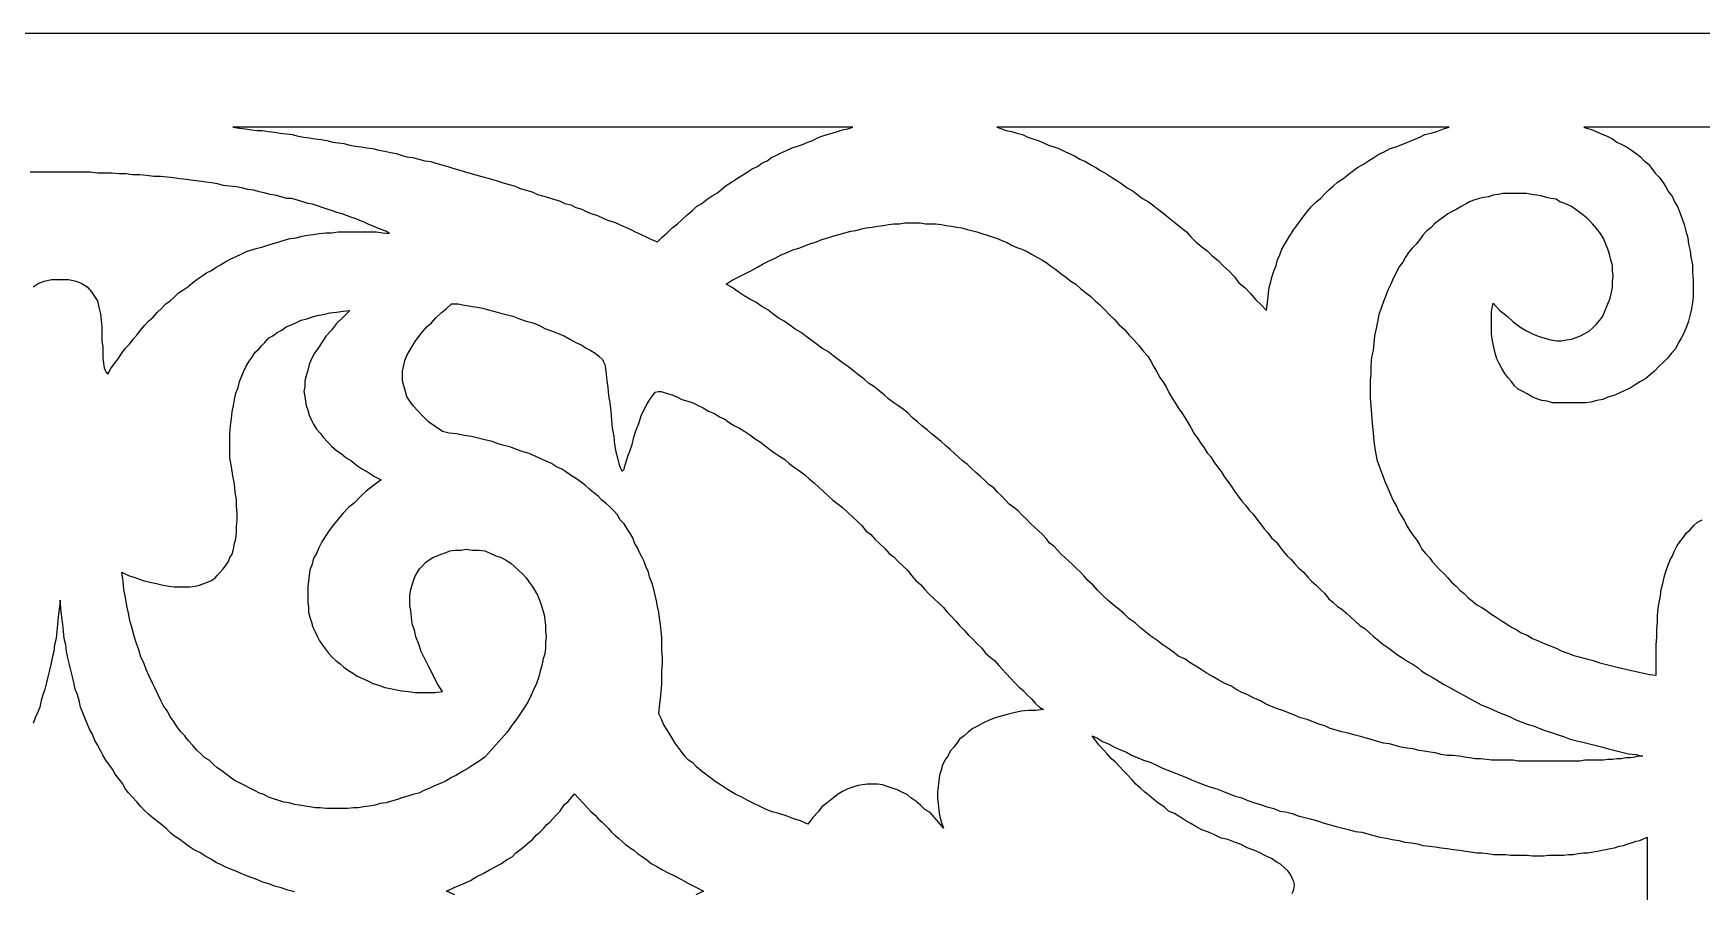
# Model space of a CAD drawing. Extents: x -287 to 294, y -50 to 45.
# Drawn here: x 2.1 to 94.5, y -2.4 to 45.1 of the extents above; entities that cross this region are included whole.
import ezdxf

# ---------------------------------------------------------------- set-up
doc = ezdxf.new("R2010")
doc.units = 0
doc.header["$MEASUREMENT"] = 0
doc.layers.add('LAYER_1', color=18, linetype='CONTINUOUS')

msp = doc.modelspace()

# ---------------------------------------------------------------- linework, layer by layer
at = {"layer": 'LAYER_1'}
for points in [[(293.621, 45.118), (-286.506, 45.118)], [(100.245, 39.92), (87.978, 39.92), (88.117, 39.876), (88.446, 39.785), (88.733, 39.65), (89.02, 39.514), (89.267, 39.423), (89.554, 39.287), (89.8, 39.106), (90.087, 38.971), (90.334, 38.835), (90.621, 38.654), (90.867, 38.473), (91.114, 38.292), (91.319, 38.065), (91.565, 37.884), (91.729, 37.658), (91.934, 37.386), (92.14, 37.16), (92.345, 36.888), (92.509, 36.617), (92.673, 36.345), (92.878, 36.074), (93.002, 35.802), (93.166, 35.53), (93.289, 35.213), (93.412, 34.851), (93.535, 34.534), (93.617, 34.172), (93.74, 33.81), (93.781, 33.448), (93.864, 33.086), (93.905, 32.724), (93.987, 32.316), (93.987, 31.909), (94.028, 31.456), (94.028, 31.004), (94.028, 30.551), (93.987, 30.234), (93.946, 29.872), (93.864, 29.555), (93.781, 29.193), (93.658, 28.876), (93.535, 28.559), (93.371, 28.242), (93.207, 27.971), (93.043, 27.654), (92.837, 27.428), (92.632, 27.156), (92.386, 26.93), (92.14, 26.703), (91.893, 26.432), (91.688, 26.251), (91.401, 26.024), (91.114, 25.843), (90.826, 25.662), (90.539, 25.481), (90.252, 25.345), (89.923, 25.21), (89.636, 25.074), (89.308, 24.983), (89.02, 24.847), (88.692, 24.802), (88.364, 24.712), (88.076, 24.666), (87.748, 24.666), (87.42, 24.666), (87.091, 24.666), (86.804, 24.666), (86.517, 24.666), (86.229, 24.666), (85.942, 24.757), (85.655, 24.802), (85.367, 24.893), (85.08, 25.028), (84.834, 25.164), (84.587, 25.3), (84.341, 25.436), (84.136, 25.617), (83.972, 25.843), (83.767, 26.07), (83.602, 26.296), (83.438, 26.568), (83.274, 26.839), (83.151, 27.111), (83.069, 27.428), (82.987, 27.744), (82.905, 28.107), (82.864, 28.469), (82.864, 28.876), (82.864, 29.284), (82.864, 29.736), (82.946, 30.189), (83.315, 29.781), (83.726, 29.465), (84.054, 29.148), (84.423, 28.876), (84.793, 28.65), (85.162, 28.469), (85.49, 28.333), (85.819, 28.242), (86.147, 28.152), (86.476, 28.107), (86.722, 28.107), (87.009, 28.152), (87.296, 28.197), (87.543, 28.288), (87.789, 28.378), (88.035, 28.514), (88.281, 28.65), (88.487, 28.831), (88.651, 29.012), (88.856, 29.238), (89.02, 29.465), (89.143, 29.736), (89.226, 29.963), (89.349, 30.234), (89.431, 30.46), (89.513, 30.777), (89.554, 31.049), (89.554, 31.366), (89.595, 31.683), (89.554, 32), (89.554, 32.271), (89.472, 32.588), (89.39, 32.905), (89.308, 33.176), (89.184, 33.448), (89.061, 33.765), (88.897, 34.037), (88.692, 34.308), (88.446, 34.58), (88.199, 34.851), (87.912, 35.078), (87.625, 35.304), (87.296, 35.53), (86.927, 35.711), (86.64, 35.802), (86.434, 35.938), (86.147, 35.983), (85.901, 36.028), (85.614, 36.119), (85.367, 36.164), (85.08, 36.209), (84.793, 36.255), (84.546, 36.255), (84.259, 36.255), (84.013, 36.255), (83.767, 36.255), (83.479, 36.255), (83.233, 36.209), (82.946, 36.164), (82.699, 36.074), (82.412, 36.028), (82.166, 35.983), (81.879, 35.892), (81.632, 35.802), (81.427, 35.666), (81.181, 35.53), (80.934, 35.395), (80.688, 35.259), (80.442, 35.123), (80.196, 34.942), (79.949, 34.761), (79.703, 34.58), (79.498, 34.353), (79.252, 34.172), (79.046, 33.946), (78.882, 33.72), (78.677, 33.448), (78.472, 33.222), (78.267, 32.995), (78.102, 32.724), (77.938, 32.452), (77.733, 32.181), (77.569, 31.864), (77.405, 31.547), (77.282, 31.23), (77.117, 30.913), (76.994, 30.551), (76.871, 30.279), (76.748, 29.917), (76.625, 29.555), (76.543, 29.148), (76.461, 28.786), (76.379, 28.378), (76.337, 27.971), (76.296, 27.563), (76.214, 27.201), (76.173, 26.749), (76.173, 26.296), (76.132, 25.889), (76.132, 25.391), (76.132, 24.938), (76.173, 24.531), (76.214, 24.033), (76.255, 23.535), (76.296, 23.037), (76.337, 22.539), (76.42, 22.041), (76.502, 21.543), (76.625, 21.226), (76.707, 20.954), (76.83, 20.638), (76.953, 20.321), (77.076, 20.049), (77.199, 19.732), (77.323, 19.461), (77.446, 19.189), (77.61, 18.917), (77.733, 18.646), (77.897, 18.374), (78.061, 18.103), (78.185, 17.831), (78.349, 17.56), (78.513, 17.333), (78.718, 17.062), (78.882, 16.79), (79.005, 16.564), (79.211, 16.337), (79.416, 16.111), (79.58, 15.885), (79.785, 15.658), (79.99, 15.432), (80.237, 15.206), (80.442, 14.979), (80.647, 14.753), (80.893, 14.527), (81.099, 14.3), (81.345, 14.119), (81.55, 13.893), (81.796, 13.712), (82.043, 13.486), (82.33, 13.35), (82.576, 13.169), (82.823, 12.988), (83.11, 12.807), (83.397, 12.625), (83.684, 12.444), (83.972, 12.263), (84.218, 12.128), (84.505, 11.946), (84.834, 11.811), (85.121, 11.63), (85.449, 11.494), (85.778, 11.358), (86.106, 11.222), (86.434, 11.086), (86.722, 10.951), (87.091, 10.815), (87.42, 10.679), (87.789, 10.588), (88.117, 10.498), (88.487, 10.407), (88.856, 10.272), (89.226, 10.181), (89.595, 10.091), (89.964, 10), (90.375, 9.909), (90.785, 9.819), (91.196, 9.728), (91.606, 9.638), (91.975, 9.593), (91.975, 10.045), (91.975, 10.453), (91.975, 10.86), (91.975, 11.267), (92.017, 11.72), (92.017, 12.128), (92.058, 12.535), (92.058, 12.897), (92.099, 13.304), (92.14, 13.621), (92.222, 13.983), (92.263, 14.346), (92.345, 14.662), (92.427, 15.025), (92.509, 15.341), (92.632, 15.658), (92.755, 15.975), (92.878, 16.202), (93.002, 16.473), (93.125, 16.745), (93.289, 16.971), (93.494, 17.243), (93.658, 17.469), (93.864, 17.65), (94.069, 17.876), (94.274, 18.057), (94.52, 18.193)], [(2.059, 31.094), (2.346, 31.275), (2.674, 31.411), (3.085, 31.502), (3.536, 31.502), (3.558, 31.502), (3.579, 31.502), (4.031, 31.502), (4.441, 31.411), (4.769, 31.275), (5.057, 31.094), (5.303, 30.823), (5.467, 30.551), (5.631, 30.325), (5.713, 29.963), (5.795, 29.6), (5.837, 29.238), (5.878, 28.876), (5.878, 28.469), (5.878, 28.107), (5.919, 27.744), (5.919, 27.473), (5.919, 27.156), (5.96, 26.839), (6.001, 26.613), (6.083, 26.386), (6.206, 26.251), (6.37, 26.568), (6.575, 26.839), (6.781, 27.111), (6.986, 27.428), (7.15, 27.654), (7.396, 27.926), (7.601, 28.197), (7.807, 28.423), (8.012, 28.695), (8.258, 28.967), (8.463, 29.193), (8.71, 29.419), (8.956, 29.691), (9.202, 29.917), (9.407, 30.144), (9.654, 30.325), (9.859, 30.506), (10.105, 30.732), (10.351, 30.913), (10.639, 31.094), (10.885, 31.321), (11.131, 31.502), (11.419, 31.683), (11.665, 31.864), (11.952, 32), (12.198, 32.181), (12.445, 32.316), (12.732, 32.497), (13.019, 32.633), (13.307, 32.769), (13.594, 32.905), (13.881, 33.041), (14.169, 33.131), (14.497, 33.222), (14.784, 33.312), (15.072, 33.403), (15.359, 33.493), (15.687, 33.584), (15.975, 33.674), (16.303, 33.765), (16.631, 33.81), (16.96, 33.901), (17.288, 33.946), (17.575, 33.991), (17.904, 34.037), (18.273, 34.082), (18.601, 34.082), (18.971, 34.127), (19.299, 34.127), (19.669, 34.127), (19.997, 34.127), (20.325, 34.127), (20.695, 34.127), (21.064, 34.127), (21.433, 34.082), (21.803, 34.037), (21.598, 34.172), (21.351, 34.263), (21.105, 34.353), (20.9, 34.444), (20.654, 34.534), (20.407, 34.67), (20.161, 34.761), (19.956, 34.851), (19.669, 34.942), (19.422, 35.032), (19.176, 35.123), (18.889, 35.213), (18.642, 35.304), (18.355, 35.395), (18.068, 35.485), (17.822, 35.576), (17.534, 35.666), (17.288, 35.711), (17.001, 35.802), (16.713, 35.892), (16.385, 35.983), (16.098, 35.983), (15.81, 36.074), (15.482, 36.164), (15.195, 36.209), (14.866, 36.3), (14.579, 36.345), (14.292, 36.436), (13.963, 36.481), (13.635, 36.571), (13.307, 36.617), (12.937, 36.662), (12.609, 36.707), (12.281, 36.798), (11.952, 36.843), (11.624, 36.888), (11.254, 36.934), (10.926, 36.979), (10.557, 37.024), (10.187, 37.069), (9.818, 37.115), (9.489, 37.16), (9.12, 37.205), (8.751, 37.205), (8.34, 37.25), (7.971, 37.296), (7.56, 37.296), (7.191, 37.341), (6.822, 37.341), (6.411, 37.386), (6.042, 37.386), (5.631, 37.386), (5.221, 37.431), (4.81, 37.431), (4.4, 37.431), (3.989, 37.431), (3.579, 37.431), (3.558, 37.431), (3.536, 37.431), (3.126, 37.431), (2.715, 37.431), (2.305, 37.431), (1.895, 37.431)], [(16.55, -2.398), (16.181, -2.307), (15.811, -2.171), (15.442, -2.081), (15.113, -1.945), (14.785, -1.854), (14.457, -1.719), (14.087, -1.583), (13.759, -1.447), (13.431, -1.311), (13.102, -1.175), (12.774, -1.04), (12.487, -0.904), (12.199, -0.768), (11.912, -0.587), (11.584, -0.406), (11.296, -0.225), (11.009, -0.089), (10.722, 0.092), (10.434, 0.318), (10.188, 0.499), (9.901, 0.68), (9.696, 0.861), (9.449, 1.088), (9.203, 1.314), (8.957, 1.495), (8.71, 1.676), (8.464, 1.903), (8.218, 2.129), (8.013, 2.355), (7.807, 2.582), (7.561, 2.853), (7.356, 3.08), (7.151, 3.351), (7.028, 3.577), (6.822, 3.849), (6.617, 4.121), (6.453, 4.392), (6.289, 4.619), (6.084, 4.89), (5.919, 5.162), (5.796, 5.433), (5.632, 5.75), (5.468, 6.022), (5.345, 6.339), (5.181, 6.61), (5.057, 6.927), (4.934, 7.244), (4.811, 7.516), (4.688, 7.833), (4.606, 8.195), (4.524, 8.512), (4.401, 8.828), (4.319, 9.191), (4.237, 9.507), (4.155, 9.87), (4.072, 10.186), (3.99, 10.549), (3.908, 10.911), (3.867, 11.273), (3.785, 11.635), (3.744, 12.042), (3.703, 12.404), (3.662, 12.812), (3.621, 13.129), (3.58, 13.536), (3.559, 13.74), (3.537, 13.536), (3.496, 13.129), (3.455, 12.812), (3.414, 12.404), (3.373, 12.042), (3.332, 11.635), (3.25, 11.273), (3.209, 10.911), (3.127, 10.549), (3.045, 10.186), (2.963, 9.87), (2.88, 9.507), (2.798, 9.191), (2.716, 8.828), (2.593, 8.512), (2.511, 8.195), (2.429, 7.833), (2.306, 7.516), (2.183, 7.244), (2.06, 6.927)], [(71.823, -2.494), (71.905, -2.267), (71.946, -2.041), (71.905, -1.815), (71.823, -1.633), (71.699, -1.407), (71.576, -1.226), (71.371, -1.045), (71.166, -0.864), (70.92, -0.728), (70.673, -0.547), (70.345, -0.411), (70.017, -0.23), (69.688, -0.094), (69.319, 0.041), (68.991, 0.222), (68.621, 0.358), (68.252, 0.494), (67.882, 0.585), (67.513, 0.766), (67.185, 0.901), (66.815, 1.037), (66.487, 1.218), (66.158, 1.399), (65.871, 1.58), (65.584, 1.761), (65.296, 1.943), (64.968, 2.078), (64.722, 2.305), (64.435, 2.486), (64.147, 2.712), (63.901, 2.938), (63.655, 3.119), (63.408, 3.346), (63.162, 3.572), (62.957, 3.798), (62.711, 4.07), (62.464, 4.296), (62.259, 4.523), (62.013, 4.794), (61.808, 4.975), (61.561, 5.247), (61.356, 5.473), (61.11, 5.745), (60.946, 5.971), (60.741, 6.243), (61.028, 6.107), (61.315, 5.926), (61.644, 5.79), (61.972, 5.609), (62.3, 5.473), (62.629, 5.338), (62.957, 5.156), (63.285, 5.021), (63.573, 4.885), (63.901, 4.794), (64.229, 4.659), (64.599, 4.477), (64.927, 4.342), (65.255, 4.206), (65.625, 4.07), (65.953, 3.934), (66.241, 3.798), (66.61, 3.663), (66.938, 3.527), (67.308, 3.391), (67.636, 3.301), (68.005, 3.165), (68.334, 3.029), (68.662, 2.893), (69.032, 2.803), (69.36, 2.667), (69.729, 2.531), (70.058, 2.44), (70.427, 2.305), (70.796, 2.214), (71.125, 2.078), (71.453, 2.033), (71.823, 1.943), (72.151, 1.807), (72.52, 1.716), (72.89, 1.626), (73.218, 1.535), (73.588, 1.399), (73.916, 1.309), (74.244, 1.218), (74.614, 1.128), (74.983, 1.037), (75.311, 0.947), (75.681, 0.901), (76.009, 0.811), (76.337, 0.72), (76.666, 0.63), (77.035, 0.585), (77.364, 0.494), (77.733, 0.449), (78.061, 0.358), (78.431, 0.313), (78.759, 0.268), (79.046, 0.177), (79.416, 0.132), (79.744, 0.087), (80.073, 0.041), (80.401, -0.004), (80.729, -0.049), (81.099, -0.094), (81.427, -0.14), (81.714, -0.185), (82.043, -0.23), (82.33, -0.23), (82.658, -0.276), (82.987, -0.321), (83.315, -0.321), (83.643, -0.321), (83.931, -0.366), (84.218, -0.366), (84.505, -0.366), (84.834, -0.366), (85.121, -0.411), (85.408, -0.411), (85.737, -0.411), (86.024, -0.366), (86.311, -0.366), (86.599, -0.366), (86.845, -0.366), (87.132, -0.321), (87.378, -0.321), (87.666, -0.276), (87.953, -0.23), (88.199, -0.23), (88.487, -0.185), (88.733, -0.14), (88.979, -0.094), (89.184, -0.049), (89.431, -0.004), (89.677, 0.041), (89.923, 0.132), (90.17, 0.177), (90.416, 0.268), (90.621, 0.313), (90.867, 0.403), (91.073, 0.449), (91.278, 0.539), (91.483, 0.63), (91.483, -2.041), (91.483, -4.712)], [(25.428, -2.568), (24.957, -2.356), (25.428, -2.144), (25.859, -1.975), (26.291, -1.763), (26.644, -1.551), (26.997, -1.381), (27.351, -1.169), (27.704, -1), (28.018, -0.83), (28.292, -0.618), (28.606, -0.449), (28.803, -0.237), (29.077, -0.025), (29.313, 0.145), (29.548, 0.357), (29.744, 0.526), (29.941, 0.738), (30.137, 0.908), (30.333, 1.12), (30.529, 1.332), (30.686, 1.459), (30.883, 1.671), (31.04, 1.84), (31.236, 2.052), (31.354, 2.222), (31.51, 2.434), (31.707, 2.603), (31.864, 2.815), (32.06, 3.027), (32.295, 2.773), (32.531, 2.519), (32.766, 2.264), (32.963, 2.052), (33.198, 1.84), (33.394, 1.628), (33.59, 1.459), (33.747, 1.289), (33.944, 1.12), (34.101, 0.908), (34.297, 0.738), (34.493, 0.569), (34.689, 0.399), (34.886, 0.23), (35.121, 0.06), (35.357, -0.11), (35.553, -0.279), (35.827, -0.449), (36.063, -0.618), (36.298, -0.83), (36.612, -1), (36.926, -1.169), (37.24, -1.339), (37.593, -1.508), (37.986, -1.72), (38.378, -1.932), (38.771, -2.144), (39.203, -2.356), (38.771, -2.568)]]:
    msp.add_lwpolyline(points, dxfattribs=at)
for points in [[(13.129, 39.92), (13.498, 39.876), (13.827, 39.831), (14.155, 39.785), (14.483, 39.74), (14.771, 39.74), (15.099, 39.695), (15.427, 39.65), (15.756, 39.604), (16.084, 39.559), (16.412, 39.514), (16.741, 39.423), (17.069, 39.378), (17.356, 39.333), (17.685, 39.287), (18.013, 39.242), (18.341, 39.197), (18.67, 39.106), (18.957, 39.061), (19.285, 39.016), (19.614, 38.925), (19.901, 38.88), (20.23, 38.835), (20.558, 38.789), (20.886, 38.744), (21.215, 38.654), (21.543, 38.608), (21.871, 38.518), (22.2, 38.473), (22.446, 38.382), (22.774, 38.292), (23.103, 38.246), (23.431, 38.156), (23.759, 38.065), (24.088, 38.02), (24.375, 37.929), (24.703, 37.839), (25.032, 37.748), (25.319, 37.658), (25.647, 37.567), (25.935, 37.477), (26.263, 37.386), (26.591, 37.296), (26.92, 37.205), (27.207, 37.115), (27.535, 37.024), (27.823, 36.934), (28.11, 36.843), (28.438, 36.752), (28.767, 36.662), (29.054, 36.526), (29.382, 36.436), (29.711, 36.345), (29.998, 36.209), (30.285, 36.119), (30.614, 36.028), (30.901, 35.938), (31.229, 35.847), (31.517, 35.711), (31.845, 35.621), (32.132, 35.485), (32.461, 35.395), (32.707, 35.259), (33.035, 35.123), (33.323, 35.032), (33.651, 34.897), (33.938, 34.761), (34.267, 34.67), (34.554, 34.534), (34.882, 34.399), (35.17, 34.263), (35.416, 34.127), (35.744, 33.991), (36.032, 33.855), (36.319, 33.72), (36.647, 33.584), (36.935, 33.855), (37.181, 34.082), (37.468, 34.353), (37.756, 34.58), (38.002, 34.806), (38.289, 35.078), (38.576, 35.304), (38.823, 35.53), (39.11, 35.711), (39.397, 35.938), (39.685, 36.119), (39.972, 36.3), (40.259, 36.526), (40.465, 36.707), (40.752, 36.888), (41.039, 37.069), (41.326, 37.25), (41.614, 37.431), (41.901, 37.613), (42.188, 37.748), (42.435, 37.929), (42.722, 38.065), (42.968, 38.246), (43.256, 38.382), (43.543, 38.518), (43.83, 38.654), (44.117, 38.789), (44.405, 38.88), (44.692, 38.971), (44.979, 39.106), (45.267, 39.197), (45.513, 39.333), (45.759, 39.423), (46.047, 39.514), (46.334, 39.604), (46.621, 39.695), (46.909, 39.785), (47.196, 39.831), (47.483, 39.92)], [(55.446, 39.92), (55.733, 39.831), (55.979, 39.74), (56.267, 39.695), (56.554, 39.604), (56.882, 39.514), (57.17, 39.378), (57.457, 39.287), (57.744, 39.197), (58.032, 39.061), (58.319, 38.925), (58.606, 38.835), (58.894, 38.744), (59.181, 38.608), (59.468, 38.473), (59.755, 38.337), (60.043, 38.156), (60.371, 38.02), (60.658, 37.839), (60.946, 37.703), (61.192, 37.522), (61.52, 37.341), (61.808, 37.16), (62.095, 36.979), (62.382, 36.798), (62.67, 36.571), (62.998, 36.39), (63.285, 36.164), (63.532, 35.983), (63.86, 35.802), (64.147, 35.576), (64.435, 35.349), (64.722, 35.123), (65.05, 34.851), (65.338, 34.625), (65.625, 34.399), (65.953, 34.127), (66.199, 33.855), (66.487, 33.584), (66.815, 33.312), (67.102, 33.086), (67.39, 32.814), (67.718, 32.543), (68.005, 32.226), (68.334, 31.954), (68.621, 31.637), (68.867, 31.321), (69.196, 31.049), (69.483, 30.732), (69.811, 30.37), (70.099, 30.098), (70.386, 29.781), (70.427, 30.098), (70.468, 30.37), (70.509, 30.732), (70.55, 31.049), (70.632, 31.366), (70.714, 31.683), (70.796, 31.954), (70.92, 32.271), (71.002, 32.588), (71.125, 32.86), (71.248, 33.176), (71.371, 33.403), (71.535, 33.674), (71.699, 33.946), (71.905, 34.263), (72.069, 34.489), (72.274, 34.761), (72.479, 35.032), (72.685, 35.304), (72.89, 35.53), (73.136, 35.802), (73.382, 35.983), (73.588, 36.209), (73.834, 36.436), (74.08, 36.662), (74.326, 36.888), (74.614, 37.069), (74.901, 37.296), (75.147, 37.477), (75.435, 37.703), (75.763, 37.884), (76.05, 38.065), (76.337, 38.246), (76.625, 38.427), (76.912, 38.563), (77.24, 38.744), (77.569, 38.835), (77.897, 38.971), (78.226, 39.106), (78.554, 39.242), (78.882, 39.378), (79.17, 39.514), (79.498, 39.604), (79.826, 39.695), (80.196, 39.831), (80.522, 39.92)], [(63.819, 27.247), (63.983, 26.975), (64.147, 26.658), (64.311, 26.386), (64.476, 26.07), (64.681, 25.798), (64.845, 25.526), (65.009, 25.21), (65.173, 24.938), (65.338, 24.666), (65.502, 24.395), (65.707, 24.123), (65.871, 23.852), (66.035, 23.58), (66.199, 23.308), (66.364, 22.991), (66.569, 22.72), (66.733, 22.448), (66.938, 22.177), (67.102, 21.905), (67.308, 21.679), (67.472, 21.407), (67.677, 21.136), (67.882, 20.864), (68.046, 20.592), (68.252, 20.321), (68.457, 20.049), (68.621, 19.778), (68.826, 19.506), (69.032, 19.234), (69.237, 19.008), (69.442, 18.736), (69.647, 18.51), (69.852, 18.238), (70.058, 17.967), (70.263, 17.695), (70.468, 17.469), (70.673, 17.197), (70.92, 16.971), (71.125, 16.699), (71.289, 16.473), (71.535, 16.202), (71.74, 16.02), (71.987, 15.749), (72.192, 15.523), (72.438, 15.296), (72.685, 15.025), (72.89, 14.798), (73.136, 14.572), (73.382, 14.346), (73.629, 14.119), (73.834, 13.848), (74.08, 13.621), (74.326, 13.395), (74.573, 13.259), (74.819, 13.033), (75.065, 12.807), (75.311, 12.58), (75.558, 12.354), (75.845, 12.173), (76.091, 11.946), (76.337, 11.72), (76.584, 11.539), (76.83, 11.313), (77.117, 11.132), (77.405, 10.905), (77.651, 10.724), (77.938, 10.543), (78.226, 10.362), (78.513, 10.181), (78.8, 10), (79.005, 9.819), (79.293, 9.638), (79.621, 9.457), (79.908, 9.276), (80.196, 9.095), (80.483, 8.959), (80.77, 8.778), (81.099, 8.597), (81.386, 8.461), (81.673, 8.28), (81.961, 8.144), (82.289, 7.963), (82.617, 7.827), (82.905, 7.691), (83.233, 7.556), (83.561, 7.42), (83.89, 7.284), (84.177, 7.148), (84.505, 7.012), (84.834, 6.877), (85.162, 6.786), (85.531, 6.65), (85.86, 6.514), (86.188, 6.424), (86.558, 6.288), (86.845, 6.198), (87.214, 6.062), (87.584, 5.971), (87.912, 5.881), (88.281, 5.79), (88.651, 5.7), (89.02, 5.609), (89.349, 5.519), (89.718, 5.428), (90.087, 5.338), (90.457, 5.247), (90.867, 5.202), (91.237, 5.111), (90.99, 5.111), (90.785, 5.066), (90.539, 5.021), (90.293, 5.021), (90.046, 4.975), (89.8, 4.975), (89.554, 4.93), (89.308, 4.93), (89.061, 4.885), (88.815, 4.885), (88.569, 4.885), (88.281, 4.885), (88.035, 4.885), (87.748, 4.84), (87.461, 4.84), (87.214, 4.84), (86.927, 4.84), (86.64, 4.84), (86.393, 4.84), (86.106, 4.84), (85.819, 4.84), (85.531, 4.84), (85.244, 4.84), (84.957, 4.84), (84.67, 4.84), (84.341, 4.84), (84.054, 4.885), (83.808, 4.885), (83.479, 4.885), (83.192, 4.885), (82.864, 4.885), (82.576, 4.93), (82.248, 4.975), (81.961, 4.975), (81.632, 5.021), (81.345, 5.066), (81.058, 5.111), (80.729, 5.156), (80.401, 5.156), (80.073, 5.202), (79.744, 5.292), (79.457, 5.338), (79.129, 5.383), (78.841, 5.428), (78.513, 5.519), (78.185, 5.564), (77.856, 5.609), (77.528, 5.7), (77.199, 5.79), (76.871, 5.835), (76.543, 5.926), (76.255, 6.017), (75.927, 6.107), (75.599, 6.198), (75.229, 6.288), (74.901, 6.379), (74.573, 6.469), (74.244, 6.56), (73.916, 6.65), (73.629, 6.786), (73.3, 6.877), (72.972, 7.012), (72.643, 7.148), (72.274, 7.239), (71.946, 7.375), (71.617, 7.51), (71.289, 7.646), (71.002, 7.737), (70.673, 7.872), (70.345, 8.008), (70.017, 8.189), (69.688, 8.325), (69.36, 8.506), (69.032, 8.642), (68.703, 8.823), (68.416, 9.004), (68.088, 9.14), (67.759, 9.321), (67.431, 9.502), (67.102, 9.683), (66.774, 9.909), (66.487, 10.091), (66.158, 10.272), (65.871, 10.498), (65.543, 10.634), (65.255, 10.86), (64.927, 11.086), (64.599, 11.313), (64.311, 11.539), (63.983, 11.765), (63.696, 11.992), (63.408, 12.218), (63.121, 12.49), (62.793, 12.716), (62.505, 12.988), (62.218, 13.259), (61.89, 13.486), (61.602, 13.757), (61.315, 14.029), (61.028, 14.3), (60.782, 14.572), (60.494, 14.844), (60.289, 15.07), (60.084, 15.296), (59.879, 15.477), (59.673, 15.704), (59.427, 15.93), (59.222, 16.111), (59.017, 16.292), (58.811, 16.518), (58.606, 16.745), (58.36, 16.926), (58.196, 17.152), (57.991, 17.378), (57.744, 17.605), (57.539, 17.786), (57.293, 18.012), (57.088, 18.238), (56.841, 18.465), (56.636, 18.691), (56.39, 18.872), (56.144, 19.053), (55.938, 19.28), (55.733, 19.506), (55.487, 19.732), (55.282, 19.959), (55.035, 20.14), (54.789, 20.366), (54.543, 20.592), (54.297, 20.819), (54.05, 21.045), (53.804, 21.271), (53.558, 21.452), (53.311, 21.679), (53.106, 21.86), (52.86, 22.086), (52.614, 22.312), (52.367, 22.539), (52.08, 22.765), (51.834, 22.946), (51.588, 23.173), (51.3, 23.399), (51.054, 23.625), (50.767, 23.852), (50.561, 24.078), (50.274, 24.304), (50.028, 24.485), (49.741, 24.666), (49.453, 24.893), (49.207, 25.119), (48.92, 25.345), (48.632, 25.572), (48.345, 25.753), (48.099, 25.979), (47.811, 26.205), (47.524, 26.432), (47.237, 26.658), (46.95, 26.839), (46.662, 27.065), (46.375, 27.292), (46.088, 27.518), (45.759, 27.699), (45.513, 27.88), (45.226, 28.107), (44.897, 28.333), (44.61, 28.559), (44.282, 28.74), (43.994, 28.967), (43.666, 29.193), (43.338, 29.374), (43.05, 29.6), (42.763, 29.827), (42.435, 30.008), (42.106, 30.234), (41.778, 30.415), (41.45, 30.596), (41.121, 30.823), (40.793, 31.049), (40.465, 31.23), (40.793, 31.456), (41.162, 31.637), (41.491, 31.818), (41.86, 32), (42.188, 32.181), (42.517, 32.362), (42.886, 32.543), (43.173, 32.679), (43.502, 32.86), (43.83, 32.995), (44.159, 33.131), (44.487, 33.222), (44.815, 33.358), (45.144, 33.493), (45.472, 33.584), (45.759, 33.72), (46.088, 33.81), (46.375, 33.901), (46.703, 33.991), (47.032, 34.082), (47.36, 34.172), (47.647, 34.218), (47.976, 34.308), (48.222, 34.353), (48.55, 34.399), (48.838, 34.444), (49.166, 34.489), (49.453, 34.534), (49.741, 34.58), (50.069, 34.58), (50.356, 34.625), (50.644, 34.625), (50.931, 34.625), (51.218, 34.625), (51.506, 34.58), (51.793, 34.58), (52.08, 34.58), (52.367, 34.534), (52.655, 34.489), (52.942, 34.444), (53.229, 34.399), (53.517, 34.353), (53.804, 34.263), (54.05, 34.218), (54.338, 34.127), (54.625, 34.037), (54.912, 33.946), (55.2, 33.855), (55.487, 33.765), (55.774, 33.629), (56.02, 33.539), (56.267, 33.403), (56.554, 33.267), (56.841, 33.176), (57.129, 33.041), (57.375, 32.905), (57.662, 32.724), (57.95, 32.588), (58.237, 32.407), (58.442, 32.226), (58.729, 32.045), (59.017, 31.818), (59.263, 31.637), (59.55, 31.411), (59.838, 31.23), (60.084, 31.004), (60.371, 30.777), (60.658, 30.551), (60.905, 30.325), (61.151, 30.098), (61.438, 29.827), (61.685, 29.555), (61.972, 29.284), (62.218, 29.012), (62.505, 28.74), (62.793, 28.423), (63.039, 28.152), (63.326, 27.835), (63.573, 27.518)], [(21.338, 20.411), (20.927, 20.094), (20.517, 19.778), (20.188, 19.461), (19.86, 19.144), (19.532, 18.872), (19.244, 18.555), (18.957, 18.238), (18.711, 17.922), (18.465, 17.605), (18.259, 17.288), (18.054, 16.971), (17.89, 16.654), (17.767, 16.337), (17.603, 16.066), (17.521, 15.749), (17.397, 15.432), (17.356, 15.115), (17.315, 14.798), (17.274, 14.527), (17.274, 14.21), (17.274, 13.893), (17.274, 13.621), (17.315, 13.35), (17.315, 13.078), (17.397, 12.807), (17.48, 12.535), (17.562, 12.263), (17.685, 11.992), (17.808, 11.765), (17.931, 11.494), (18.095, 11.267), (18.259, 11.041), (18.424, 10.815), (18.629, 10.588), (18.834, 10.407), (19.08, 10.226), (19.285, 10.045), (19.532, 9.864), (19.819, 9.683), (20.024, 9.547), (20.312, 9.412), (20.599, 9.276), (20.886, 9.14), (21.215, 9.049), (21.543, 8.914), (21.871, 8.868), (22.2, 8.778), (22.487, 8.733), (22.856, 8.687), (23.226, 8.642), (23.595, 8.642), (23.965, 8.642), (24.334, 8.642), (24.744, 8.687), (24.457, 9.14), (24.211, 9.638), (23.965, 10.091), (23.759, 10.498), (23.554, 10.905), (23.431, 11.313), (23.267, 11.72), (23.185, 12.082), (23.062, 12.444), (23.021, 12.807), (22.98, 13.169), (22.938, 13.44), (22.938, 13.757), (22.938, 14.029), (22.98, 14.346), (23.062, 14.572), (23.144, 14.844), (23.226, 15.07), (23.349, 15.296), (23.472, 15.477), (23.636, 15.658), (23.8, 15.839), (24.006, 15.975), (24.211, 16.111), (24.457, 16.202), (24.662, 16.292), (24.95, 16.383), (25.155, 16.473), (25.442, 16.518), (25.771, 16.518), (26.058, 16.564), (26.386, 16.518), (26.756, 16.518), (27.084, 16.473), (27.412, 16.337), (27.7, 16.202), (27.987, 16.111), (28.233, 15.975), (28.521, 15.794), (28.726, 15.613), (28.972, 15.387), (29.177, 15.206), (29.382, 14.979), (29.547, 14.753), (29.711, 14.527), (29.875, 14.255), (29.998, 14.029), (30.121, 13.757), (30.203, 13.486), (30.285, 13.259), (30.368, 12.942), (30.409, 12.671), (30.45, 12.354), (30.45, 12.037), (30.491, 11.72), (30.45, 11.403), (30.45, 11.086), (30.409, 10.77), (30.326, 10.498), (30.244, 10.136), (30.162, 9.819), (30.08, 9.502), (29.957, 9.14), (29.793, 8.778), (29.629, 8.461), (29.465, 8.099), (29.259, 7.782), (29.054, 7.465), (28.808, 7.103), (28.562, 6.786), (28.315, 6.424), (28.028, 6.107), (27.7, 5.745), (27.412, 5.428), (27.084, 5.066), (26.715, 4.794), (26.427, 4.613), (26.14, 4.432), (25.812, 4.251), (25.524, 4.07), (25.237, 3.934), (24.95, 3.753), (24.662, 3.617), (24.334, 3.482), (24.047, 3.346), (23.718, 3.21), (23.431, 3.074), (23.103, 2.984), (22.815, 2.893), (22.487, 2.803), (22.241, 2.712), (21.912, 2.622), (21.625, 2.531), (21.297, 2.486), (21.009, 2.395), (20.681, 2.35), (20.394, 2.305), (20.065, 2.259), (19.819, 2.259), (19.491, 2.214), (19.203, 2.214), (18.875, 2.214), (18.588, 2.214), (18.3, 2.214), (17.972, 2.259), (17.685, 2.259), (17.397, 2.305), (17.151, 2.35), (16.823, 2.395), (16.535, 2.44), (16.248, 2.531), (15.961, 2.576), (15.674, 2.667), (15.386, 2.757), (15.099, 2.848), (14.853, 2.984), (14.606, 3.074), (14.319, 3.21), (14.073, 3.346), (13.786, 3.482), (13.539, 3.617), (13.252, 3.753), (13.006, 3.934), (12.759, 4.115), (12.513, 4.296), (12.267, 4.477), (12.062, 4.659), (11.815, 4.885), (11.569, 5.021), (11.364, 5.247), (11.118, 5.473), (10.912, 5.7), (10.666, 5.971), (10.461, 6.243), (10.256, 6.469), (10.05, 6.741), (9.845, 7.058), (9.64, 7.329), (9.517, 7.601), (9.312, 7.872), (9.147, 8.189), (8.983, 8.506), (8.819, 8.868), (8.655, 9.185), (8.491, 9.547), (8.327, 9.909), (8.203, 10.272), (8.039, 10.588), (7.916, 10.996), (7.793, 11.358), (7.67, 11.765), (7.547, 12.173), (7.424, 12.625), (7.342, 13.033), (7.259, 13.44), (7.177, 13.893), (7.095, 14.346), (7.054, 14.798), (6.972, 15.296), (7.342, 15.115), (7.752, 14.979), (8.162, 14.844), (8.532, 14.753), (8.901, 14.662), (9.271, 14.572), (9.599, 14.527), (9.886, 14.481), (10.174, 14.481), (10.461, 14.481), (10.748, 14.481), (11.036, 14.527), (11.282, 14.572), (11.528, 14.662), (11.733, 14.753), (11.939, 14.844), (12.144, 14.979), (12.267, 15.115), (12.431, 15.296), (12.595, 15.477), (12.718, 15.658), (12.883, 15.885), (12.965, 16.111), (13.088, 16.292), (13.17, 16.564), (13.211, 16.881), (13.293, 17.152), (13.334, 17.469), (13.334, 17.831), (13.375, 18.193), (13.375, 18.555), (13.334, 18.963), (13.334, 19.325), (13.252, 19.732), (13.211, 20.185), (13.129, 20.638), (13.047, 21.136), (12.965, 21.633), (12.965, 22.041), (12.965, 22.494), (12.965, 22.946), (13.006, 23.399), (13.047, 23.806), (13.088, 24.168), (13.17, 24.531), (13.211, 24.847), (13.293, 25.21), (13.416, 25.526), (13.498, 25.843), (13.621, 26.16), (13.744, 26.432), (13.868, 26.703), (14.032, 26.975), (14.196, 27.201), (14.36, 27.473), (14.524, 27.609), (14.73, 27.835), (14.894, 28.016), (15.099, 28.242), (15.345, 28.378), (15.591, 28.559), (15.838, 28.695), (16.084, 28.876), (16.33, 28.967), (16.618, 29.102), (16.905, 29.238), (17.233, 29.329), (17.48, 29.419), (17.808, 29.51), (18.136, 29.555), (18.506, 29.646), (18.875, 29.691), (19.244, 29.736), (19.614, 29.781), (19.244, 29.419), (18.875, 29.057), (18.588, 28.695), (18.3, 28.378), (18.054, 28.016), (17.849, 27.699), (17.644, 27.428), (17.48, 27.111), (17.356, 26.794), (17.274, 26.477), (17.192, 26.16), (17.11, 25.889), (17.11, 25.572), (17.069, 25.3), (17.11, 25.028), (17.151, 24.757), (17.192, 24.531), (17.274, 24.259), (17.356, 23.987), (17.48, 23.716), (17.603, 23.489), (17.767, 23.218), (17.972, 22.991), (18.136, 22.765), (18.383, 22.494), (18.588, 22.267), (18.875, 22.041), (19.121, 21.86), (19.409, 21.633), (19.696, 21.452), (19.983, 21.226), (20.312, 21), (20.64, 20.819), (20.968, 20.592)], [(58.032, 7.691), (57.621, 7.646), (57.211, 7.646), (56.8, 7.601), (56.39, 7.51), (56.02, 7.42), (55.692, 7.329), (55.364, 7.239), (55.035, 7.103), (54.707, 6.967), (54.42, 6.786), (54.132, 6.65), (53.886, 6.469), (53.64, 6.243), (53.394, 6.062), (53.229, 5.835), (53.065, 5.609), (52.86, 5.383), (52.737, 5.111), (52.573, 4.885), (52.45, 4.613), (52.367, 4.342), (52.285, 4.07), (52.244, 3.753), (52.203, 3.436), (52.162, 3.119), (52.162, 2.803), (52.203, 2.486), (52.244, 2.124), (52.285, 1.852), (52.367, 1.49), (52.491, 1.128), (52.244, 1.445), (51.998, 1.716), (51.752, 1.988), (51.464, 2.169), (51.218, 2.395), (50.972, 2.622), (50.685, 2.803), (50.479, 2.984), (50.192, 3.119), (49.946, 3.255), (49.658, 3.346), (49.371, 3.436), (49.125, 3.527), (48.838, 3.572), (48.55, 3.572), (48.263, 3.572), (48.017, 3.527), (47.77, 3.482), (47.483, 3.391), (47.196, 3.301), (46.909, 3.165), (46.621, 2.984), (46.334, 2.757), (46.047, 2.531), (45.759, 2.305), (45.554, 2.033), (45.267, 1.716), (44.979, 1.354), (44.569, 1.535), (44.159, 1.671), (43.789, 1.807), (43.379, 1.943), (43.009, 2.033), (42.681, 2.169), (42.312, 2.35), (41.983, 2.486), (41.655, 2.667), (41.326, 2.848), (40.998, 2.984), (40.711, 3.165), (40.423, 3.346), (40.136, 3.527), (39.849, 3.708), (39.603, 3.889), (39.315, 4.115), (39.069, 4.296), (38.823, 4.523), (38.617, 4.749), (38.371, 4.885), (38.166, 5.111), (37.961, 5.383), (37.797, 5.609), (37.632, 5.835), (37.468, 6.107), (37.304, 6.379), (37.14, 6.65), (36.976, 6.922), (36.853, 7.193), (36.729, 7.465), (36.77, 7.872), (36.812, 8.28), (36.853, 8.687), (36.894, 9.095), (36.894, 9.457), (36.894, 9.864), (36.935, 10.226), (36.935, 10.588), (36.894, 10.951), (36.894, 11.313), (36.894, 11.675), (36.853, 12.037), (36.812, 12.399), (36.77, 12.761), (36.729, 13.078), (36.647, 13.395), (36.606, 13.712), (36.524, 14.029), (36.442, 14.346), (36.36, 14.662), (36.237, 14.979), (36.155, 15.296), (36.032, 15.568), (35.909, 15.885), (35.785, 16.156), (35.662, 16.383), (35.539, 16.654), (35.375, 16.926), (35.293, 17.197), (35.129, 17.469), (34.965, 17.695), (34.8, 17.967), (34.595, 18.193), (34.431, 18.465), (34.226, 18.691), (34.021, 18.917), (33.815, 19.099), (33.569, 19.28), (33.364, 19.506), (33.118, 19.687), (32.871, 19.913), (32.666, 20.094), (32.42, 20.275), (32.173, 20.457), (31.886, 20.638), (31.64, 20.819), (31.353, 21), (31.065, 21.136), (30.778, 21.317), (30.45, 21.452), (30.162, 21.588), (29.875, 21.724), (29.547, 21.86), (29.218, 21.95), (28.849, 22.086), (28.521, 22.222), (28.151, 22.312), (27.823, 22.403), (27.494, 22.539), (27.084, 22.629), (26.715, 22.72), (26.345, 22.81), (25.935, 22.856), (25.524, 22.946), (25.114, 22.991), (24.744, 23.082), (24.334, 23.354), (23.965, 23.625), (23.636, 23.942), (23.39, 24.214), (23.144, 24.485), (22.938, 24.757), (22.774, 25.028), (22.692, 25.3), (22.61, 25.617), (22.528, 25.889), (22.528, 26.16), (22.528, 26.432), (22.61, 26.749), (22.651, 27.02), (22.774, 27.292), (22.897, 27.518), (23.062, 27.79), (23.226, 28.061), (23.431, 28.333), (23.636, 28.605), (23.882, 28.876), (24.129, 29.102), (24.375, 29.374), (24.662, 29.646), (24.95, 29.872), (25.237, 30.144), (25.401, 30.144), (25.606, 30.144), (25.853, 30.098), (26.099, 30.053), (26.386, 30.008), (26.674, 29.963), (26.961, 29.917), (27.289, 29.827), (27.576, 29.736), (27.905, 29.646), (28.274, 29.555), (28.644, 29.465), (29.013, 29.329), (29.382, 29.193), (29.752, 29.102), (30.08, 28.967), (30.409, 28.786), (30.778, 28.65), (31.147, 28.514), (31.476, 28.378), (31.804, 28.197), (32.132, 28.016), (32.42, 27.88), (32.707, 27.699), (32.953, 27.563), (33.2, 27.428), (33.405, 27.247), (33.61, 27.065), (33.651, 26.975), (33.733, 26.794), (33.774, 26.568), (33.815, 26.251), (33.856, 25.889), (33.897, 25.526), (33.938, 25.074), (34.021, 24.666), (34.062, 24.214), (34.103, 23.716), (34.144, 23.263), (34.226, 22.81), (34.267, 22.358), (34.349, 21.95), (34.431, 21.633), (34.513, 21.317), (34.595, 21.09), (34.677, 20.909), (34.718, 20.909), (34.8, 21), (34.841, 21.181), (34.923, 21.407), (35.006, 21.724), (35.129, 21.996), (35.252, 22.358), (35.334, 22.765), (35.457, 23.127), (35.621, 23.535), (35.744, 23.942), (35.909, 24.304), (36.073, 24.621), (36.237, 24.847), (36.401, 25.074), (36.524, 25.255), (36.688, 25.3), (36.853, 25.3), (37.14, 25.21), (37.468, 25.119), (37.756, 24.983), (38.002, 24.847), (38.33, 24.757), (38.617, 24.666), (38.905, 24.531), (39.192, 24.395), (39.479, 24.214), (39.808, 24.078), (40.095, 23.897), (40.382, 23.761), (40.629, 23.58), (40.916, 23.399), (41.203, 23.263), (41.491, 23.082), (41.778, 22.901), (42.065, 22.675), (42.353, 22.494), (42.599, 22.312), (42.886, 22.086), (43.132, 21.905), (43.42, 21.724), (43.707, 21.543), (43.953, 21.317), (44.241, 21.09), (44.528, 20.909), (44.815, 20.683), (45.062, 20.457), (45.349, 20.23), (45.595, 20.004), (45.841, 19.778), (46.129, 19.506), (46.375, 19.28), (46.662, 19.053), (46.909, 18.872), (47.196, 18.601), (47.442, 18.374), (47.729, 18.103), (47.976, 17.876), (48.181, 17.605), (48.468, 17.378), (48.714, 17.107), (48.961, 16.881), (49.248, 16.609), (49.494, 16.337), (49.741, 16.156), (49.987, 15.885), (50.274, 15.613), (50.52, 15.387), (50.726, 15.115), (50.972, 14.844), (51.218, 14.617), (51.464, 14.346), (51.711, 14.074), (51.957, 13.848), (52.244, 13.576), (52.491, 13.35), (52.696, 13.078), (52.942, 12.852), (53.188, 12.58), (53.394, 12.354), (53.64, 12.082), (53.886, 11.811), (54.132, 11.584), (54.379, 11.313), (54.625, 11.086), (54.83, 10.815), (55.076, 10.588), (55.323, 10.407), (55.569, 10.136), (55.774, 9.909), (55.979, 9.683), (56.226, 9.412), (56.431, 9.185), (56.677, 8.959), (56.923, 8.733), (57.129, 8.506), (57.375, 8.28), (57.58, 8.054), (57.826, 7.827)]]:
    msp.add_lwpolyline(points, close=True, dxfattribs=at)

doc.saveas('drawing.dxf')
